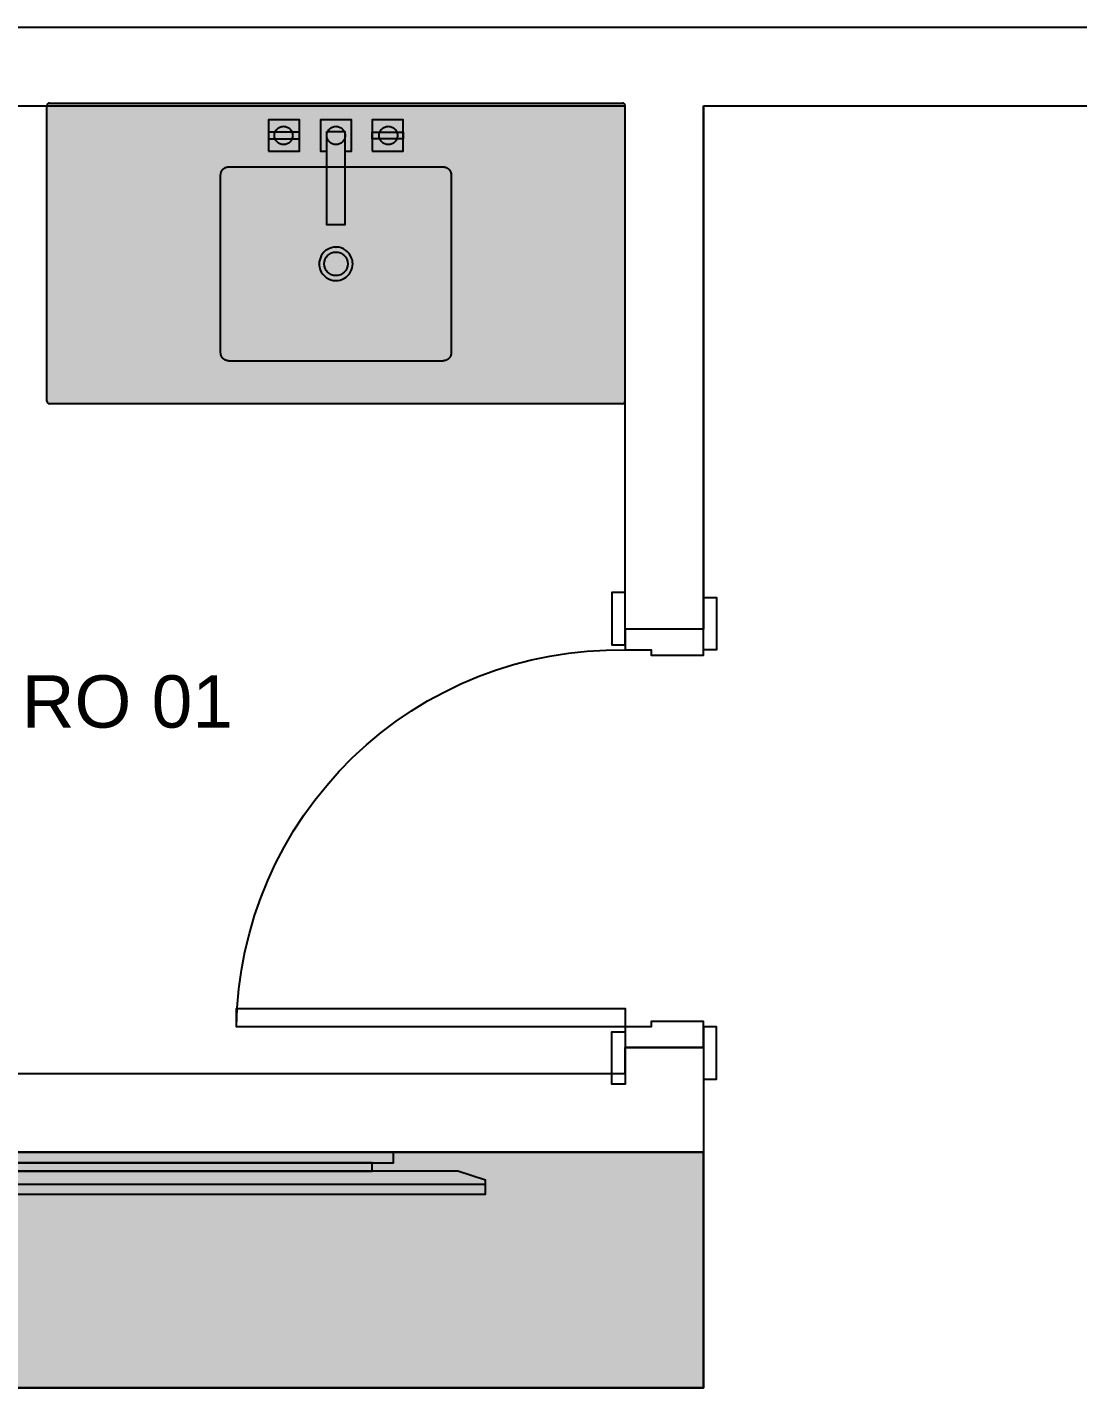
# Model space of a CAD drawing. Header units: millimetres. Extents: x 0 to 22.8, y -0.9 to 16.2.
# Drawn here: x 1.747 to 3.755, y 13.62 to 16.22 of the extents above; entities that cross this region are included whole.
import ezdxf

# ---------------------------------------------------------------- set-up
doc = ezdxf.new("R2010")
doc.units = ezdxf.units.MM
doc.linetypes.add('DASHSPACE', pattern=[30, 12, -18])
doc.linetypes.add('HIDDEN', pattern=[9.525, 6.35, -3.175])
for name, color, linetype in [('AI-Caixilhos', 2, 'Continuous'), ('AI-Equip san', 1, 'Continuous'), ('AI-Hatch mob', 254, 'Continuous'), ('AI-Mob', 2, 'Continuous'), ('ARQ_Alvenaria', 4, 'Continuous'), ('TEXTOS', 2, 'Continuous')]:
    doc.layers.add(name, color=color, linetype=linetype)
doc.layers.add('AI-Hatch equip san', color=255, linetype='Continuous', lineweight=0)
doc.styles.get("Standard").update_dxf_attribs({"font": 'arial.ttf'})

# ---------------------------------------------------------------- blocks, each defined once
blk = doc.blocks.new('CUBA L117 - PLANTA')
at = {"layer": 'AI-Hatch equip san'}
blk.add_hatch(color=256, dxfattribs=at).paths.add_polyline_path([(0.5525, -0.005, 0.414214), (0.5475, 0), (-0.5475, 0, 0.414214), (-0.5525, -0.005), (-0.5525, -0.5694, 0.414214), (-0.5475, -0.5744), (0.5475, -0.5744, 0.414214), (0.5525, -0.5694)])
for p, q in [((-0.5475, 0), (0.5475, 0)), ((-0.5525, -0.5694), (-0.5525, -0.005)), ((0.5525, -0.5694), (0.5525, -0.005)), ((-0.2051, -0.122), (0.2051, -0.122)), ((-0.2203, -0.4773), (-0.2203, -0.1371)), ((0.2203, -0.1371), (0.2203, -0.4773)), ((-0.2051, -0.4924), (0.2051, -0.4924)), ((0.5475, -0.5744), (-0.5475, -0.5744))]:
    blk.add_line(p, q)
at = {"ltscale": 0.001812}
for p, q in [((-0.0004, -0.2752), (0, -0.2752)), ((-0.0004, -0.3392), (0, -0.3392))]:
    blk.add_line(p, q, dxfattribs=at)
at = {"ltscale": 0.001816}
for p, q in [((0, -0.2752), (0.0004, -0.2752)), ((0, -0.3392), (0.0004, -0.3392))]:
    blk.add_line(p, q, dxfattribs=at)
at = {"ltscale": 0.001536}
for p, q in [((-0.032, -0.3072), (-0.032, -0.3069)), ((-0.032, -0.3075), (-0.032, -0.3072))]:
    blk.add_line(p, q, dxfattribs=at)
at = {"ltscale": 0.001853}
for p, q in [((0.032, -0.3072), (0.032, -0.3068)), ((0.032, -0.3076), (0.032, -0.3072))]:
    blk.add_line(p, q, dxfattribs=at)
for points in [[(-0.2203, -0.1371), (-0.2202, -0.1367), (-0.2202, -0.1364), (-0.2202, -0.1361), (-0.2202, -0.1357), (-0.2202, -0.1354), (-0.2202, -0.1352), (-0.2201, -0.135), (-0.2201, -0.1348), (-0.2201, -0.1346), (-0.22, -0.1343), (-0.22, -0.1341), (-0.2199, -0.1339), (-0.2199, -0.1337), (-0.2199, -0.1335), (-0.2198, -0.1333), (-0.2197, -0.133), (-0.2196, -0.1327), (-0.2195, -0.1323), (-0.2194, -0.132), (-0.2193, -0.1317), (-0.2192, -0.1314), (-0.219, -0.1311), (-0.2189, -0.1307), (-0.2188, -0.1304), (-0.2186, -0.1301), (-0.2184, -0.1298), (-0.2183, -0.1295), (-0.2181, -0.1292), (-0.2179, -0.129), (-0.2178, -0.1287), (-0.2176, -0.1284), (-0.2174, -0.1281), (-0.2172, -0.1279), (-0.217, -0.1276), (-0.2168, -0.1274), (-0.2166, -0.1271), (-0.2163, -0.1269), (-0.2161, -0.1266), (-0.2159, -0.1264), (-0.2156, -0.1261), (-0.2154, -0.1259), (-0.2151, -0.1257), (-0.2149, -0.1255), (-0.2146, -0.1253), (-0.2144, -0.1251), (-0.2141, -0.1249), (-0.2138, -0.1247), (-0.2136, -0.1245), (-0.2133, -0.1243), (-0.213, -0.1241), (-0.2127, -0.124), (-0.2124, -0.1238), (-0.2121, -0.1236), (-0.2118, -0.1235), (-0.2115, -0.1233), (-0.2112, -0.1232), (-0.2109, -0.1231), (-0.2105, -0.1229), (-0.2102, -0.1228), (-0.2099, -0.1227), (-0.2096, -0.1226), (-0.2092, -0.1225), (-0.2089, -0.1224), (-0.2087, -0.1224), (-0.2086, -0.1223), (-0.2083, -0.1223), (-0.2081, -0.1223), (-0.2079, -0.1222), (-0.2077, -0.1222), (-0.2074, -0.1221), (-0.2072, -0.1221), (-0.207, -0.1221), (-0.2069, -0.1221), (-0.2065, -0.122), (-0.2062, -0.122), (-0.2058, -0.122), (-0.2056, -0.122), (-0.2051, -0.122)], [(0.2051, -0.122), (0.2056, -0.122), (0.2058, -0.122), (0.2062, -0.122), (0.2065, -0.122), (0.2069, -0.1221), (0.207, -0.1221), (0.2072, -0.1221), (0.2074, -0.1221), (0.2077, -0.1222), (0.2079, -0.1222), (0.2081, -0.1223), (0.2083, -0.1223), (0.2086, -0.1223), (0.2087, -0.1224), (0.2089, -0.1224), (0.2092, -0.1225), (0.2096, -0.1226), (0.2099, -0.1227), (0.2102, -0.1228), (0.2105, -0.1229), (0.2109, -0.1231), (0.2112, -0.1232), (0.2115, -0.1233), (0.2118, -0.1235), (0.2121, -0.1236), (0.2124, -0.1238), (0.2127, -0.124), (0.213, -0.1241), (0.2133, -0.1243), (0.2136, -0.1245), (0.2138, -0.1247), (0.2141, -0.1249), (0.2144, -0.1251), (0.2146, -0.1253), (0.2149, -0.1255), (0.2151, -0.1257), (0.2154, -0.1259), (0.2156, -0.1261), (0.2159, -0.1264), (0.2161, -0.1266), (0.2163, -0.1269), (0.2166, -0.1271), (0.2168, -0.1274), (0.217, -0.1276), (0.2172, -0.1279), (0.2174, -0.1281), (0.2176, -0.1284), (0.2178, -0.1287), (0.2179, -0.129), (0.2181, -0.1292), (0.2183, -0.1295), (0.2184, -0.1298), (0.2186, -0.1301), (0.2188, -0.1304), (0.2189, -0.1307), (0.219, -0.1311), (0.2192, -0.1314), (0.2193, -0.1317), (0.2194, -0.132), (0.2195, -0.1323), (0.2196, -0.1327), (0.2197, -0.133), (0.2198, -0.1333), (0.2199, -0.1335), (0.2199, -0.1337), (0.2199, -0.1339), (0.22, -0.1341), (0.22, -0.1343), (0.2201, -0.1346), (0.2201, -0.1348), (0.2201, -0.135), (0.2202, -0.1352), (0.2202, -0.1354), (0.2202, -0.1357), (0.2202, -0.1361), (0.2202, -0.1364), (0.2202, -0.1367), (0.2203, -0.1371)], [(-0.2051, -0.4924), (-0.2056, -0.4924), (-0.2058, -0.4924), (-0.2062, -0.4924), (-0.2065, -0.4924), (-0.2069, -0.4923), (-0.207, -0.4923), (-0.2072, -0.4923), (-0.2074, -0.4923), (-0.2077, -0.4922), (-0.2079, -0.4922), (-0.2081, -0.4922), (-0.2083, -0.4921), (-0.2086, -0.4921), (-0.2087, -0.492), (-0.2089, -0.492), (-0.2092, -0.4919), (-0.2096, -0.4918), (-0.2099, -0.4917), (-0.2102, -0.4916), (-0.2105, -0.4915), (-0.2109, -0.4913), (-0.2112, -0.4912), (-0.2115, -0.4911), (-0.2118, -0.4909), (-0.2121, -0.4908), (-0.2124, -0.4906), (-0.2127, -0.4904), (-0.213, -0.4903), (-0.2133, -0.4901), (-0.2136, -0.4899), (-0.2138, -0.4897), (-0.2141, -0.4895), (-0.2144, -0.4894), (-0.2146, -0.4892), (-0.2149, -0.4889), (-0.2151, -0.4887), (-0.2154, -0.4885), (-0.2156, -0.4883), (-0.2159, -0.488), (-0.2161, -0.4878), (-0.2163, -0.4875), (-0.2166, -0.4873), (-0.2168, -0.487), (-0.217, -0.4868), (-0.2172, -0.4865), (-0.2174, -0.4863), (-0.2176, -0.486), (-0.2178, -0.4857), (-0.2179, -0.4855), (-0.2181, -0.4852), (-0.2183, -0.4849), (-0.2184, -0.4846), (-0.2186, -0.4843), (-0.2188, -0.484), (-0.2189, -0.4837), (-0.219, -0.4833), (-0.2192, -0.483), (-0.2193, -0.4827), (-0.2194, -0.4824), (-0.2195, -0.4821), (-0.2196, -0.4817), (-0.2197, -0.4814), (-0.2198, -0.4811), (-0.2199, -0.4809), (-0.2199, -0.4807), (-0.2199, -0.4805), (-0.22, -0.4803), (-0.22, -0.4801), (-0.2201, -0.4798), (-0.2201, -0.4796), (-0.2201, -0.4794), (-0.2202, -0.4792), (-0.2202, -0.479), (-0.2202, -0.4787), (-0.2202, -0.4783), (-0.2202, -0.478), (-0.2202, -0.4777), (-0.2203, -0.4773)], [(0.2203, -0.4773), (0.2202, -0.4777), (0.2202, -0.478), (0.2202, -0.4783), (0.2202, -0.4787), (0.2202, -0.479), (0.2202, -0.4792), (0.2201, -0.4794), (0.2201, -0.4796), (0.2201, -0.4798), (0.22, -0.4801), (0.22, -0.4803), (0.2199, -0.4805), (0.2199, -0.4807), (0.2199, -0.4809), (0.2198, -0.4811), (0.2197, -0.4814), (0.2196, -0.4817), (0.2195, -0.4821), (0.2194, -0.4824), (0.2193, -0.4827), (0.2192, -0.483), (0.219, -0.4833), (0.2189, -0.4837), (0.2188, -0.484), (0.2186, -0.4843), (0.2184, -0.4846), (0.2183, -0.4849), (0.2181, -0.4852), (0.2179, -0.4855), (0.2178, -0.4857), (0.2176, -0.486), (0.2174, -0.4863), (0.2172, -0.4865), (0.217, -0.4868), (0.2168, -0.487), (0.2166, -0.4873), (0.2163, -0.4875), (0.2161, -0.4878), (0.2159, -0.488), (0.2156, -0.4883), (0.2154, -0.4885), (0.2151, -0.4887), (0.2149, -0.4889), (0.2146, -0.4892), (0.2144, -0.4894), (0.2141, -0.4895), (0.2138, -0.4897), (0.2136, -0.4899), (0.2133, -0.4901), (0.213, -0.4903), (0.2127, -0.4904), (0.2124, -0.4906), (0.2121, -0.4908), (0.2118, -0.4909), (0.2115, -0.4911), (0.2112, -0.4912), (0.2109, -0.4913), (0.2105, -0.4915), (0.2102, -0.4916), (0.2099, -0.4917), (0.2096, -0.4918), (0.2092, -0.4919), (0.2089, -0.492), (0.2087, -0.492), (0.2086, -0.4921), (0.2083, -0.4921), (0.2081, -0.4922), (0.2079, -0.4922), (0.2077, -0.4922), (0.2074, -0.4923), (0.2072, -0.4923), (0.207, -0.4923), (0.2069, -0.4923), (0.2065, -0.4924), (0.2062, -0.4924), (0.2058, -0.4924), (0.2056, -0.4924), (0.2051, -0.4924)]]:
    blk.add_lwpolyline(points)
at = {"linetype": 'DASHSPACE'}
for centre in [(-0.1001, -0.0619), (0, -0.0619), (0.1001, -0.0619)]:
    blk.add_circle(centre, 0.0175, dxfattribs=at)
blk.add_circle((0, -0.3072), 0.0225)
for centre, radius, start, end in [((-0.5475, -0.005), 0.00501, 90, 180), ((0.5475, -0.005), 0.00501, 0, 90), ((0, -0.3072), 0.032, 89.3499, 151.3521), ((0, -0.3072), 0.032, 19.9817, 89.3499), ((0, -0.3072), 0.032, 151.3521, 180), ((0, -0.3072), 0.032, 180, 200.4477), ((0, -0.3072), 0.032, 331.3521, 360), ((0, -0.3072), 0.032, 0, 19.9817), ((0, -0.3072), 0.032, 200.4477, 269.3512), ((0, -0.3072), 0.032, 269.3512, 331.3521), ((-0.5475, -0.5694), 0.00501, 180, 270), ((0.5475, -0.5694), 0.00501, 270, 360)]:
    blk.add_arc(centre, radius, start, end)
blk = doc.blocks.new('DREAM - 1877C87 - PLANTA')
at = {"layer": 'AI-Hatch equip san'}
h = blk.add_hatch(color=256, dxfattribs=at)
h.paths.add_polyline_path([(-0.0694, -0.036), (-0.0694, -0.0234), (-0.1288, -0.0234), (-0.1288, -0.036)])
h.paths.add_polyline_path([(-0.0694, -0.0594), (-0.0694, -0.036), (-0.1288, -0.036), (-0.1288, -0.0594)])
h.paths.add_polyline_path([(-0.0173, -0.2006), (0.0173, -0.2006), (0.0173, -0.0223), (-0.0173, -0.0223)])
h.paths.add_polyline_path([(0.0173, -0.0223), (0.0173, -0.0594), (0.0297, -0.0594), (0.0297, 0), (-0.0297, 0), (-0.0297, -0.0594), (-0.0173, -0.0594), (-0.0173, -0.0223)])
h.paths.add_polyline_path([(0.1288, -0.0234), (0.1288, 0), (0.0694, 0), (0.0694, -0.0234)])
h.paths.add_polyline_path([(0.1288, -0.036), (0.1288, -0.0234), (0.0694, -0.0234), (0.0694, -0.036)])
h.paths.add_polyline_path([(0.1288, -0.0594), (0.1288, -0.036), (0.0694, -0.036), (0.0694, -0.0594)])
h.paths.add_polyline_path([(-0.0694, -0.0234), (-0.0694, 0), (-0.1288, 0), (-0.1288, -0.0234)])
for points in [[(-0.1288, -0.0594), (-0.0694, -0.0594), (-0.0694, 0), (-0.1288, 0)], [(0.0694, -0.0594), (0.1288, -0.0594), (0.1288, 0), (0.0694, 0)], [(-0.1288, -0.036), (-0.0694, -0.036), (-0.0694, -0.0234), (-0.1288, -0.0234)], [(-0.0173, -0.0223), (0.0173, -0.0223), (0.0173, -0.2006), (-0.0173, -0.2006)], [(0.1288, -0.036), (0.0694, -0.036), (0.0694, -0.0234), (0.1288, -0.0234)]]:
    blk.add_lwpolyline(points, close=True)
blk.add_lwpolyline([(0.0173, -0.0594), (0.0297, -0.0594), (0.0297, 0), (-0.0297, 0), (-0.0297, -0.0594), (-0.0173, -0.0594)])
blk = doc.blocks.new('*U22')
at = {"layer": 'AI-Hatch mob'}
blk.add_hatch(color=33, dxfattribs=at).paths.add_polyline_path([(0, 0.45), (0, 0), (2.89, 0), (2.89, 0.45)])
blk.add_lwpolyline([(0, 0.45), (0, 0), (2.89, 0), (2.89, 0.45)], close=True)
blk = doc.blocks.new('*U30')
at = {"color": 1}
for points in [[(0.04, 0.15), (-0.06, 0.15), (-0.06, 0.175), (0.04, 0.175)], [(0.76, 0.15), (0.86, 0.15), (0.86, 0.175), (0.76, 0.175)], [(0.03, 0), (-0.07, 0), (-0.07, -0.025), (0.03, -0.025)], [(0.77, 0), (0.87, 0), (0.87, -0.025), (0.77, -0.025)]]:
    blk.add_lwpolyline(points, close=True, dxfattribs=at)
for points in [[(0, 0.15), (0.05, 0.15), (0.05, 0.05), (0.04, 0.05), (0.04, 0), (0, 0)], [(0.76, 0), (0.76, 0.05), (0.75, 0.05), (0.75, 0.15), (0.8, 0.15), (0.8, 0)], [(0.04, 0), (0.04, -0.7425), (0.075, -0.7425), (0.075, 0)]]:
    blk.add_lwpolyline(points, close=True)
at = {"color": 1, "linetype": 'HIDDEN'}
blk.add_arc((0.03, -0.0125), 0.7301, 270.7848, 0.981, dxfattribs=at)
blk = doc.blocks.new('PLASMA 50 POLEGADAS - PLANTA')
at = {"layer": 'AI-Hatch mob'}
h = blk.add_hatch(color=252, dxfattribs=at)
h.paths.add_polyline_path([(1.0412, 0.0596), (1.0412, 0.08), (0.1755, 0.08), (0.1755, 0.0596)])
h.paths.add_polyline_path([(1.0004, 0.0441), (1.0004, 0.0596), (0.2163, 0.0596), (0.2163, 0.0441)])
h.paths.add_polyline_path([(0.0531, 0.0441), (0, 0.0266), (0, 0.0185), (1.2167, 0.0185), (1.2167, 0.0266), (1.1636, 0.0441)])
h.paths.add_polyline_path([(1.2167, 0), (1.2167, 0.0185), (0, 0.0185), (0, 0)])
for points in [[(1.0412, 0.08), (0.1755, 0.08), (0.1755, 0.0596), (1.0412, 0.0596)], [(1.0004, 0.0441), (1.0004, 0.0596), (0.2163, 0.0596), (0.2163, 0.0441)], [(0, 0), (1.2167, 0), (1.2167, 0.0185), (0, 0.0185)]]:
    blk.add_lwpolyline(points, close=True)
blk.add_lwpolyline([(1.2167, 0.0185), (1.2167, 0.0266), (1.1636, 0.0441), (0.0531, 0.0441), (0, 0.0266), (0, 0.0185)])

msp = doc.modelspace()

# ---------------------------------------------------------------- linework, layer by layer
at = {"layer": 'AI-Mob'}
msp.add_lwpolyline([(3.04, 14.07), (3.04, 13.62), (0.15, 13.62), (0.15, 14.07)], close=True, dxfattribs=at)
at = {"layer": 'ARQ_Alvenaria'}
for p, q in [((0.15, 16.22), (3.05, 16.22)), ((3.05, 16.22), (7.53, 16.22)), ((0.15, 16.07), (2.89, 16.07)), ((2.89, 15.07), (2.89, 16.07)), ((3.04, 16.07), (7.38, 16.07)), ((3.04, 15.08), (3.04, 16.07)), ((3.04, 16.07), (3.04, 15.07)), ((3.04, 15.07), (2.89, 15.07)), ((2.89, 14.22), (2.89, 14.27)), ((3.04, 14.27), (2.89, 14.27)), ((3.04, 14.27), (3.04, 14.07)), ((2.89, 14.22), (0, 14.22)), ((3.04, 14.07), (0.15, 14.07))]:
    msp.add_line(p, q, dxfattribs=at)

# ---------------------------------------------------------------- block references
at = {"layer": 'AI-Caixilhos', "xscale": -1, "rotation": 270}
msp.add_blockref('*U30', (2.89, 14.27), dxfattribs=at)
at = {"layer": 'AI-Equip san'}
for name, p in [('CUBA L117 - PLANTA', (2.3375, 16.075)), ('DREAM - 1877C87 - PLANTA', (2.3375, 16.0428))]:
    msp.add_blockref(name, p, dxfattribs=at)
at = {"layer": 'AI-Mob', "ltscale": 0.5, "rotation": 180}
msp.add_blockref('*U22', (3.04, 14.07), dxfattribs=at)
at = {"layer": 'AI-Mob'}
msp.add_blockref('PLASMA 50 POLEGADAS - PLANTA', (1.4066, 13.99), dxfattribs=at)

# ---------------------------------------------------------------- texts
at = {"layer": 'TEXTOS'}
msp.add_text('BANHEIRO 01', height=0.1, dxfattribs=at).set_placement((1.2169, 14.8815))

doc.saveas('drawing.dxf')
